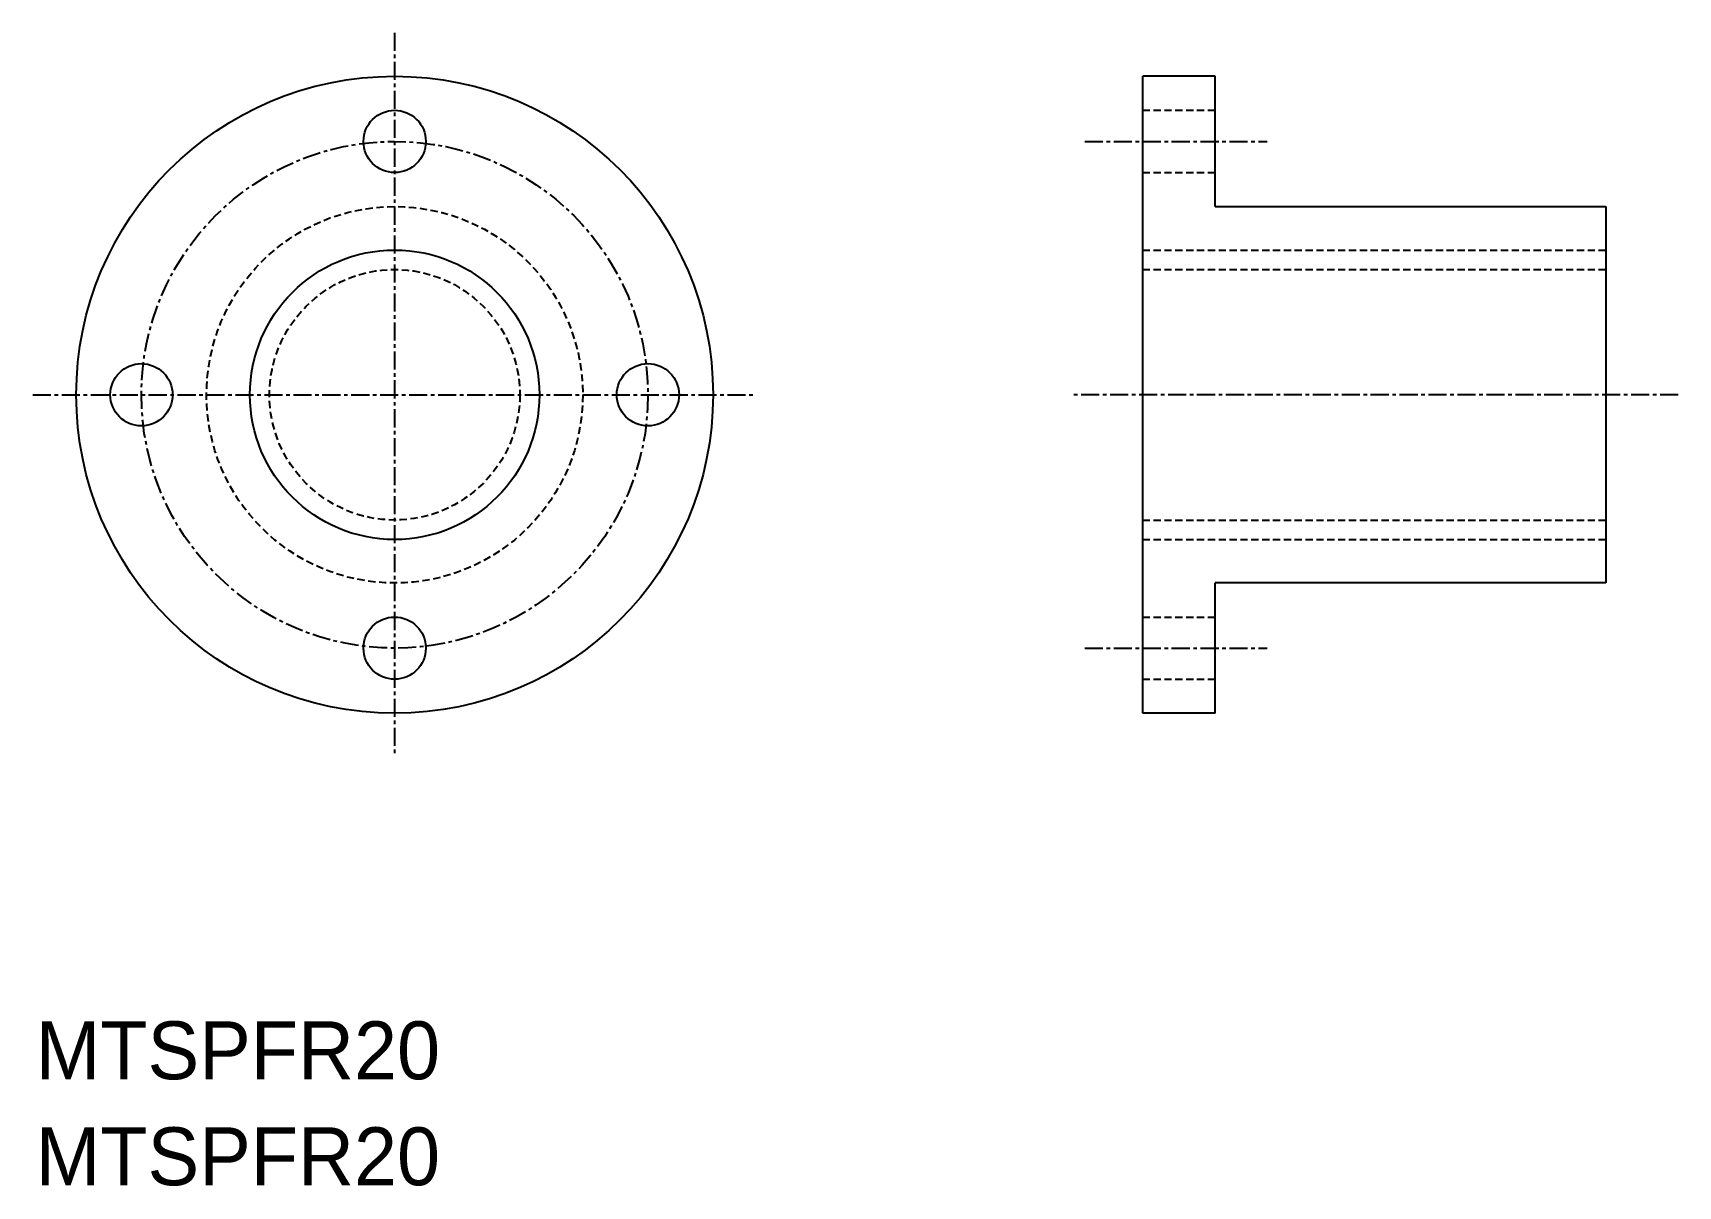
# Model space of a CAD drawing. Extents: x 444 to 557, y 140 to 220.
import ezdxf

# ---------------------------------------------------------------- set-up
doc = ezdxf.new("R2010")
doc.units = 0
doc.linetypes.add('CENTER', pattern=[2, 1.25, -0.25, 0.25, -0.25])
doc.linetypes.add('DASHED', pattern=[0.75, 0.5, -0.25])
doc.layers.get('0').update_dxf_attribs({"linetype": 'CONTINUOUS'})
doc.layers.add('CENTER', color=1, linetype='CENTER')

msp = doc.modelspace()

# ---------------------------------------------------------------- linework, layer by layer
at = {"color": 7, "linetype": 'CONTINUOUS'}
for p, q in [((520.45, 172.68), (520.45, 216.68)), ((525.45, 216.68), (520.45, 216.68)), ((525.45, 207.68), (525.45, 216.68)), ((525.45, 207.68), (552.45, 207.68)), ((552.45, 207.68), (552.45, 181.68)), ((552.45, 181.68), (525.45, 181.68)), ((525.45, 172.68), (525.45, 181.68)), ((525.45, 172.68), (520.45, 172.68))]:
    msp.add_line(p, q, dxfattribs=at)
at = {"color": 3, "linetype": 'DASHED'}
for p, q in [((520.45, 214.33), (525.45, 214.33)), ((520.45, 210.03), (525.45, 210.03)), ((520.45, 204.68), (552.45, 204.68)), ((520.45, 203.33), (552.45, 203.33)), ((520.45, 186.03), (552.45, 186.03)), ((520.45, 184.68), (552.45, 184.68)), ((520.45, 179.33), (525.45, 179.33)), ((520.45, 175.03), (525.45, 175.03))]:
    msp.add_line(p, q, dxfattribs=at)
at = {"color": 7, "linetype": 'CONTINUOUS'}
for centre, radius in [((468.76, 194.68), 22), ((468.76, 212.18), 2.15), ((468.76, 194.68), 10), ((451.26, 194.68), 2.15), ((486.26, 194.68), 2.15), ((468.76, 177.18), 2.15)]:
    msp.add_circle(centre, radius, dxfattribs=at)
at = {"color": 3, "linetype": 'DASHED'}
for radius in [13, 8.65]:
    msp.add_circle((468.76, 194.68), radius, dxfattribs=at)
at = {"layer": 'CENTER', "color": 1, "linetype": 'CENTER'}
for p, q in [((468.76, 219.68), (468.76, 169.68)), ((516.45, 212.18), (529.04, 212.18)), ((443.76, 194.68), (493.76, 194.68)), ((557.45, 194.68), (515.45, 194.68)), ((516.45, 177.18), (529.04, 177.18))]:
    msp.add_line(p, q, dxfattribs=at)
msp.add_circle((468.76, 194.68), 17.5, dxfattribs=at)

# ---------------------------------------------------------------- texts
at = {"color": 7, "linetype": 'CONTINUOUS'}
for p in [(443.96, 147.4), (443.96, 140.08)]:
    msp.add_text('MTSPFR20', height=4, dxfattribs=at).set_placement(p)

doc.saveas('drawing.dxf')
